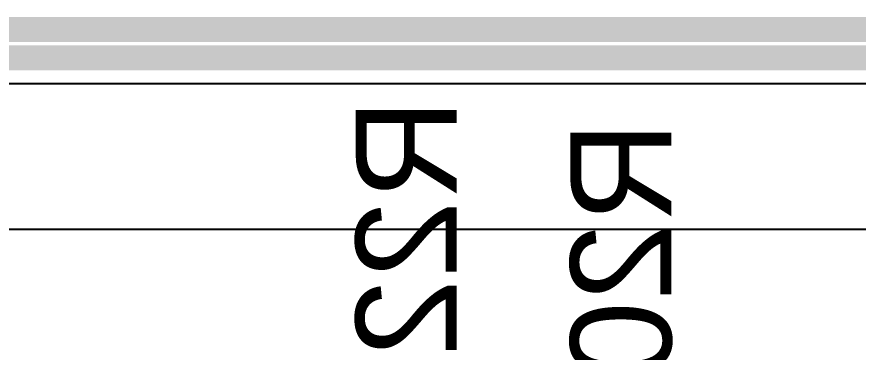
# Model space of a CAD drawing. Header units: inches. Extents: x -0.27 to 1.97, y -0.26 to 0.99.
# Drawn here: x 1.1448 to 1.478, y 0.8565 to 0.9893 of the extents above; entities that cross this region are included whole.
import ezdxf

# ---------------------------------------------------------------- set-up
doc = ezdxf.new("R2010")
doc.units = ezdxf.units.IN
doc.header["$MEASUREMENT"] = 0
for name, color, linetype in [('Bottom Layer', 5, 'Continuous'), ('Bottom Overlay', 54, 'Continuous'), ('Keep-Out Layer', 6, 'Continuous'), ('Mechanical 1', 6, 'Continuous'), ('Top Layer', 1, 'Continuous')]:
    doc.layers.add(name, color=color, linetype=linetype)
doc.styles.add('Arial', font='', dxfattribs={"height": 0.2})
doc.styles.get('Arial').set_extended_font_data('Arial')

msp = doc.modelspace()

# ---------------------------------------------------------------- linework, layer by layer
at = {"layer": 'Bottom Layer'}
for p, q in [((0.0202, 0.9628), (1.9478, 0.9628)), ((1.756, 0.905), (0.244, 0.905))]:
    msp.add_line(p, q, dxfattribs=at)
at = {"layer": 'Keep-Out Layer'}
msp.add_lwpolyline([(0.01, 0.973, 0.01, 0.01, 0), (1.958, 0.973, 0.01, 0.01, 0)], format="xyseb", dxfattribs=at)
at = {"layer": 'Mechanical 1'}
msp.add_lwpolyline([(0, 0.98425, 0.01, 0.01, 0), (1.9685, 0.98425, 0.01, 0.01, 0)], format="xyseb", dxfattribs=at)
at = {"layer": 'Top Layer'}
for p, q in [((0.0202, 0.9628), (1.9478, 0.9628)), ((1.756, 0.905), (0.244, 0.905))]:
    msp.add_line(p, q, dxfattribs=at)

# ---------------------------------------------------------------- texts
at = {"layer": 'Bottom Overlay', "style": 'Arial', "text_generation_flag": 2}
for s, p in [('R22', (1.319, 0.957)), ('R20', (1.404, 0.948))]:
    msp.add_text(s, height=0.04, rotation=90, dxfattribs=at).set_placement(p)

doc.saveas('drawing.dxf')
